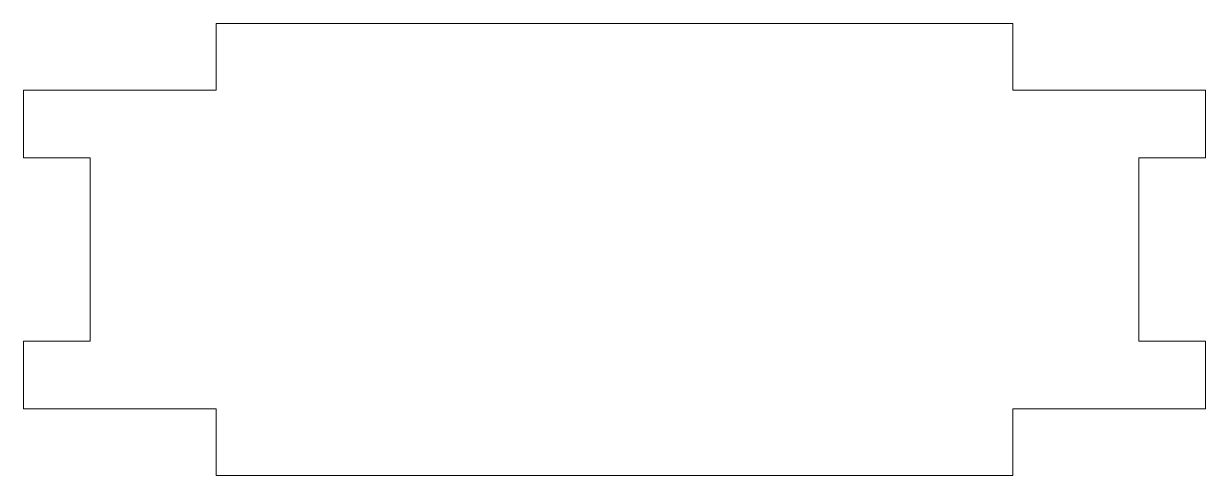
# Model space of a CAD drawing. Header units: millimetres. Extents: x -44.5 to 44.5, y -17 to 17.
import ezdxf

# ---------------------------------------------------------------- set-up
doc = ezdxf.new("R2010")
doc.units = ezdxf.units.MM

msp = doc.modelspace()

# ---------------------------------------------------------------- linework, layer by layer
at = {"color": 7, "linetype": 'Continuous', "lineweight": 15}
for p, q in [((30, 17), (-30, 17)), ((-30, 17), (-30, 12)), ((30, 12), (30, 17)), ((-30, 12), (-44.5, 12)), ((-44.5, 12), (-44.5, 6.9)), ((44.5, 12), (30, 12)), ((44.5, 6.9), (44.5, 12)), ((-44.5, 6.9), (-39.5, 6.9)), ((-39.5, 6.9), (-39.5, -6.9)), ((39.5, -6.9), (39.5, 6.9)), ((39.5, 6.9), (44.5, 6.9)), ((-39.5, -6.9), (-44.5, -6.9)), ((-44.5, -6.9), (-44.5, -12)), ((44.5, -6.9), (39.5, -6.9)), ((44.5, -12), (44.5, -6.9)), ((-44.5, -12), (-30, -12)), ((-30, -12), (-30, -17)), ((30, -17), (30, -12)), ((30, -12), (44.5, -12)), ((-30, -17), (30, -17))]:
    msp.add_line(p, q, dxfattribs=at)

doc.saveas('drawing.dxf')
